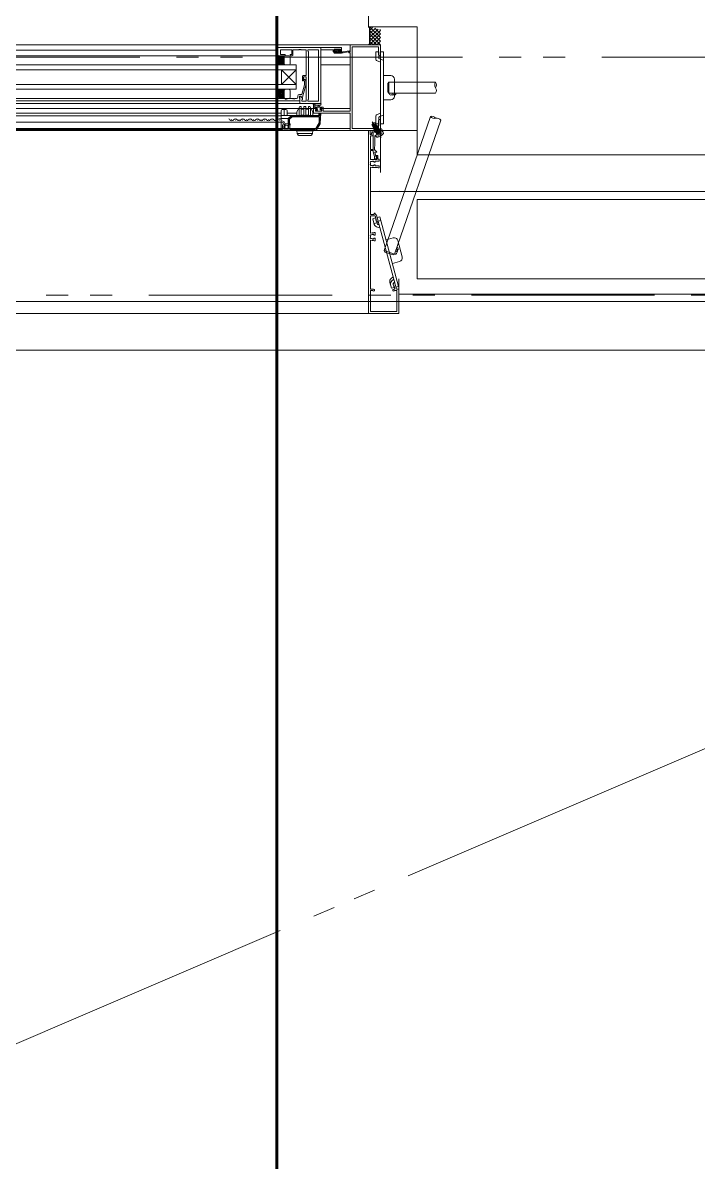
# Model space of a CAD drawing. Units: millimetres at full size. Extents: x -12803 to 120774, y -9413 to 101127.
# Drawn here: x 89306 to 89859, y 18891 to 19825 of the extents above; entities that cross this region are included whole.
import ezdxf

# ---------------------------------------------------------------- set-up
doc = ezdxf.new("R2010")
doc.units = ezdxf.units.MM
doc.header["$LTSCALE"] = 30
doc.linetypes.add('DOUBLE_CHAIN1', pattern=[8.8, 5, -1, 0.6, -0.6, 0.6, -1])
doc.linetypes.add('LONG_DOUBLE_CHAIN', pattern=[21.8, 18, -1, 0.6, -0.6, 0.6, -1])
doc.layers.add('0-0_NoName', color=7, linetype='Continuous')
for name, color, linetype, lineweight in [('0-6_AIHO30-厨房機器LL', 7, 'Continuous', 15), ('1-0_AIHO58-排水寸法・コメント', 1, 'Continuous', 60), ('2-0_通芯', 7, 'DOUBLE_CHAIN1', 15), ('2-1_躯体', 7, 'Continuous', 15), ('2-3_間仕切り', 7, 'Continuous', 15), ('2-A_建具', 7, 'Continuous', 15), ('3-3_AIHO30-厨房機器', 7, 'Continuous', 15), ('3-7_AIHO32-厨房機器補助線', 7, 'LONG_DOUBLE_CHAIN', 15), ('9-1_配管－汚水１：硬質塩ビ管（ＤＶ）', 2, 'Continuous', 30)]:
    doc.layers.add(name, color=color, linetype=linetype, lineweight=lineweight)

# ---------------------------------------------------------------- blocks, each defined once
blk = doc.blocks.new('グループ部品-696')
at = {"layer": '1-0_AIHO58-排水寸法・コメント'}
blk.add_line((89514.36, 14789.91), (89514.36, 26550.76), dxfattribs=at)
blk = doc.blocks.new('グループ部品-697')
at = {"layer": '1-0_AIHO58-排水寸法・コメント'}
blk.add_blockref('グループ部品-696', (0, 0), dxfattribs=at)
blk = doc.blocks.new('グループ部品-732')
at = {"layer": '0-6_AIHO30-厨房機器LL'}
blk.add_line((88969.36, 19556.41), (90719.36, 19556.41), dxfattribs=at)
at = {"layer": '2-0_通芯'}
for p, q in [((75524.36, 19796.41), (120774.36, 19796.41)), ((74361.66, 19601.41), (120774.36, 19601.41))]:
    blk.add_line(p, q, dxfattribs=at)
at = {"layer": '2-1_躯体'}
for p, q in [((89589.36, 19896.41), (89589.36, 19821.41)), ((89589.36, 19821.41), (89629.36, 19821.41)), ((89629.36, 19821.41), (89629.36, 19716.41)), ((89629.36, 19716.41), (90999.36, 19716.41)), ((89629.36, 19679.91), (89629.36, 19614.91))]:
    blk.add_line(p, q, dxfattribs=at)
at = {"layer": '2-3_間仕切り'}
for p, q in [((89590.96, 19686.41), (90969.36, 19686.41)), ((89629.36, 19679.91), (90962.86, 19679.91)), ((89629.36, 19614.91), (90897.86, 19614.91)), ((89614.36, 19602.41), (90885.36, 19602.41)), ((89614.36, 19596.41), (90879.36, 19596.41))]:
    blk.add_line(p, q, dxfattribs=at)
at = {"layer": '2-A_建具'}
for p, q in [((89599.36, 19812.41), (89590.36, 19821.41)), ((89592.7, 19820.76), (89590.36, 19818.41)), ((89595.05, 19820.11), (89590.36, 19815.41)), ((89597.4, 19819.45), (89590.36, 19812.41)), ((89599.36, 19818.41), (89590.36, 19809.41)), ((89599.36, 19809.41), (89590.36, 19818.41)), ((89599.36, 19815.41), (89590.36, 19806.41)), ((89599.36, 19806.41), (89590.36, 19815.41)), ((89596.36, 19806.41), (89590.36, 19812.41)), ((89599.36, 19812.41), (89593.36, 19806.41)), ((89599.36, 19815.41), (89594.51, 19820.26)), ((89599.36, 19818.41), (89598.66, 19819.1)), ((89574.36, 19806.41), (88729.86, 19806.41)), ((89164.36, 19802.21), (89515.36, 19802.21)), ((89515.36, 19804.41), (89567.36, 19804.41)), ((89515.36, 19802.21), (89515.36, 19804.41)), ((89515.36, 19804.41), (89515.36, 19798.11)), ((89517.29, 19802.48), (89526.56, 19802.48)), ((89517.29, 19798.61), (89517.29, 19802.48)), ((89526.56, 19802.48), (89526.56, 19798.61)), ((89527.56, 19802.48), (89532.4, 19802.48)), ((89527.56, 19798.11), (89527.56, 19802.48)), ((89533.31, 19802.48), (89533.4, 19802.48)), ((89534.31, 19802.48), (89538.36, 19802.48)), ((89538.36, 19802.48), (89538.36, 19781.31)), ((89539.86, 19802.48), (89539.86, 19801.41)), ((89548.43, 19802.48), (89539.86, 19802.48)), ((89548.43, 19760.34), (89548.43, 19802.48)), ((89550.36, 19804.41), (89550.36, 19758.41)), ((89550.36, 19802.48), (89560.56, 19802.48)), ((89550.36, 19758.41), (89550.36, 19802.48)), ((89560.56, 19802.48), (89560.56, 19801.11)), ((89561.36, 19802.91), (89566.56, 19802.91)), ((89561.36, 19801.41), (89561.36, 19802.91)), ((89561.66, 19802.05), (89562.42, 19802.81)), ((89561.66, 19802.01), (89561.66, 19802.51)), ((89561.91, 19799.61), (89565.11, 19802.81)), ((89561.96, 19802.81), (89562.46, 19802.81)), ((89562.66, 19802.61), (89564.66, 19802.61)), ((89562.67, 19801.71), (89563.57, 19802.61)), ((89564.86, 19802.81), (89565.46, 19802.81)), ((89565.43, 19801.78), (89566.02, 19802.37)), ((89565.67, 19802.72), (89566.17, 19802.22)), ((89566.56, 19802.91), (89566.56, 19801.41)), ((89567.36, 19801.11), (89567.36, 19804.41)), ((89574.36, 19806.41), (89598.86, 19806.41)), ((89574.36, 19800.91), (89574.36, 19806.41)), ((89575.99, 19804.78), (89575.99, 19738.04)), ((89597.73, 19804.78), (89575.99, 19804.78)), ((89593.36, 19806.41), (89590.36, 19809.41)), ((89599.36, 19809.41), (89596.36, 19806.41)), ((89597.73, 19798.5), (89597.73, 19804.78)), ((89599.36, 19805.91), (89599.36, 19797.91)), ((89515.86, 19797.61), (89164.36, 19797.61)), ((89515.36, 19797.61), (89513.86, 19790.11)), ((89520.36, 19796.42), (89514.04, 19790.11)), ((89520.13, 19797.61), (89514.16, 19791.65)), ((89518.71, 19797.61), (89514.52, 19793.41)), ((89518.08, 19790.11), (89514.56, 19793.63)), ((89519.5, 19790.11), (89514.8, 19794.81)), ((89517.3, 19797.61), (89514.87, 19795.18)), ((89520.36, 19790.67), (89515.03, 19795.99)), ((89515.89, 19797.61), (89515.22, 19796.95)), ((89520.36, 19792.08), (89515.27, 19797.17)), ((89515.36, 19797.61), (89521.36, 19797.61)), ((89520.36, 19795.01), (89515.46, 19790.11)), ((89520.36, 19793.49), (89516.24, 19797.61)), ((89520.36, 19793.6), (89516.87, 19790.11)), ((89521.36, 19798.61), (89517.29, 19798.61)), ((89520.36, 19794.91), (89517.66, 19797.61)), ((89520.36, 19796.32), (89519.07, 19797.61)), ((89520.36, 19790.11), (89520.36, 19797.61)), ((89520.36, 19796.61), (89520.36, 19791.11)), ((89521.36, 19797.61), (89521.36, 19798.61)), ((89524.36, 19797.61), (89521.36, 19797.61)), ((89525.36, 19798.61), (89525.36, 19797.61)), ((89526.56, 19798.61), (89525.36, 19798.61)), ((89525.36, 19797.61), (89527.06, 19797.61)), ((89525.36, 19791.11), (89525.36, 19796.61)), ((89539.86, 19801.41), (89540.29, 19800.98)), ((89540.29, 19800.98), (89540.29, 19761.84)), ((89561.06, 19800.61), (89562.76, 19800.61)), ((89562.46, 19801.41), (89561.36, 19801.41)), ((89561.36, 19799.91), (89561.36, 19800.31)), ((89561.38, 19800.42), (89561.54, 19800.59)), ((89561.66, 19799.61), (89567.35, 19799.61)), ((89562.76, 19801.71), (89561.96, 19801.71)), ((89562.46, 19800.61), (89562.46, 19801.41)), ((89562.76, 19800.61), (89562.76, 19801.71)), ((89563.26, 19799.61), (89565.09, 19801.44)), ((89564.61, 19799.61), (89565.61, 19800.61)), ((89565.16, 19801.25), (89565.16, 19800.61)), ((89565.16, 19800.61), (89567.35, 19800.61)), ((89565.46, 19801.41), (89565.46, 19800.61)), ((89566.56, 19801.41), (89565.46, 19801.41)), ((89565.96, 19801.71), (89565.62, 19801.71)), ((89565.95, 19799.61), (89566.95, 19800.61)), ((89567.3, 19799.61), (89567.35, 19799.66)), ((89567.35, 19799.61), (89574.11, 19801.02)), ((89567.35, 19800.61), (89567.44, 19800.62)), ((89567.35, 19799.61), (89567.35, 19800.61)), ((89568.47, 19800.78), (89574.01, 19801.61)), ((89573.36, 19800.91), (89574.36, 19800.91)), ((89573.36, 19799.91), (89573.36, 19800.91)), ((89574.36, 19799.91), (89573.36, 19799.91)), ((89574.36, 19752.14), (89574.36, 19799.91)), ((89595.48, 19800.91), (89597.78, 19800.91)), ((89595.48, 19794.53), (89595.48, 19800.91)), ((89596.11, 19793.61), (89599.28, 19792.32)), ((89598.36, 19797.41), (89597.73, 19798.5)), ((89597.78, 19800.91), (89597.78, 19795.41)), ((89597.78, 19795.41), (89599.28, 19794.8)), ((89598.86, 19797.41), (89598.36, 19797.41)), ((89599.28, 19794.8), (89601.58, 19793.87)), ((89599.35, 19800.91), (89601.65, 19800.91)), ((89599.36, 19741.91), (89599.36, 19800.91)), ((89601.66, 19741.91), (89601.65, 19800.91)), ((88798.36, 19790.11), (89530.36, 19790.11)), ((89530.36, 19786.11), (88798.36, 19786.11)), ((89515.26, 19790.11), (89514.09, 19791.28)), ((89516.67, 19790.11), (89514.33, 19792.45)), ((89520.36, 19792.18), (89518.29, 19790.11)), ((89518.36, 19774.11), (89530.36, 19786.11)), ((89518.36, 19786.11), (89530.36, 19774.11)), ((89518.36, 19774.11), (89518.36, 19786.11)), ((89520.36, 19790.77), (89519.7, 19790.11)), ((89521.36, 19790.11), (89524.36, 19790.11)), ((89530.36, 19790.11), (89530.36, 19770.11)), ((89550.36, 19790.21), (89574.36, 19790.21)), ((88798.36, 19774.11), (89530.36, 19774.11)), ((89535.36, 19780.81), (89535.36, 19777.11)), ((89535.36, 19777.11), (89536.36, 19777.11)), ((89538.36, 19781.31), (89535.86, 19781.31)), ((89536.36, 19780.31), (89538.36, 19780.31)), ((89536.36, 19777.11), (89536.36, 19780.31)), ((89536.96, 19776.96), (89536.53, 19777.39)), ((89536.96, 19773.67), (89536.96, 19776.96)), ((89537.38, 19778.23), (89538.16, 19777.46)), ((89538.16, 19777.46), (89538.16, 19773.51)), ((89538.36, 19780.31), (89538.36, 19760.34)), ((89601.66, 19781.41), (89607.66, 19781.41)), ((89644.36, 19775.91), (89606.16, 19775.91)), ((89606.16, 19766.91), (89606.16, 19775.91)), ((89610.66, 19764.41), (89610.66, 19778.41)), ((88798.36, 19770.11), (89530.36, 19770.11)), ((89515.36, 19762.61), (89513.86, 19770.11)), ((89520.36, 19763.8), (89514.04, 19770.11)), ((89515.26, 19770.11), (89514.09, 19768.94)), ((89520.13, 19762.61), (89514.16, 19768.58)), ((89516.67, 19770.11), (89514.33, 19767.77)), ((89518.71, 19762.61), (89514.52, 19766.81)), ((89518.08, 19770.11), (89514.56, 19766.59)), ((89519.5, 19770.11), (89514.8, 19765.41)), ((89517.3, 19762.61), (89514.87, 19765.04)), ((89520.36, 19769.55), (89515.03, 19764.23)), ((89520.36, 19768.14), (89515.27, 19763.05)), ((89520.36, 19765.21), (89515.46, 19770.11)), ((89520.36, 19766.73), (89516.24, 19762.61)), ((89520.36, 19766.62), (89516.87, 19770.11)), ((89520.36, 19765.31), (89517.66, 19762.61)), ((89520.36, 19768.04), (89518.29, 19770.11)), ((89520.36, 19769.45), (89519.7, 19770.11)), ((89520.36, 19770.11), (89520.36, 19762.61)), ((89520.36, 19763.61), (89520.36, 19769.11)), ((89521.36, 19770.11), (89524.36, 19770.11)), ((89525.36, 19769.11), (89525.36, 19763.61)), ((89533.06, 19765.91), (89534.88, 19765.91)), ((89534.88, 19765.91), (89536.96, 19773.67)), ((89538.16, 19773.51), (89535.55, 19763.78)), ((89606.16, 19766.91), (89605.16, 19767.91)), ((89644.36, 19766.91), (89606.16, 19766.91)), ((89533.36, 19760.61), (88795.36, 19760.61)), ((88807.36, 19762.61), (89521.36, 19762.61)), ((89164.36, 19758.41), (89533.66, 19758.41)), ((89550.36, 19758.41), (89164.36, 19758.41)), ((89515.89, 19762.61), (89515.22, 19763.27)), ((89515.36, 19760.61), (89515.36, 19762.11)), ((89520.36, 19763.9), (89519.07, 19762.61)), ((89521.36, 19762.61), (89521.36, 19761.91)), ((89524.36, 19762.61), (89521.36, 19762.61)), ((89521.36, 19761.91), (89522.36, 19761.91)), ((89522.36, 19761.91), (89524.28, 19762.61)), ((89524.28, 19762.61), (89527.4, 19762.61)), ((89528.13, 19762.49), (89528.31, 19762.61)), ((89528.31, 19762.61), (89528.4, 19762.61)), ((89529.31, 19762.61), (89530.56, 19762.61)), ((89530.86, 19751.68), (89533.36, 19756.01)), ((89531.56, 19763.61), (89531.56, 19764.41)), ((89534.16, 19764.61), (89532.86, 19764.61)), ((89532.86, 19764.61), (89532.86, 19762.81)), ((89533.36, 19764.61), (89533.36, 19758.41)), ((89550.36, 19758.41), (89533.36, 19758.41)), ((89533.36, 19756.01), (89534.26, 19756.01)), ((89535.29, 19762.65), (89534.16, 19764.61)), ((89534.26, 19749.01), (89534.26, 19756.01)), ((89535.07, 19763.41), (89534.85, 19763.41)), ((89534.86, 19761.41), (89535.29, 19761.84)), ((89534.86, 19760.34), (89534.86, 19761.41)), ((89538.36, 19760.34), (89534.86, 19760.34)), ((89535.29, 19761.84), (89535.29, 19762.65)), ((89536.56, 19749.01), (89536.56, 19756.01)), ((89536.56, 19756.01), (89538.16, 19756.01)), ((89538.16, 19749.01), (89538.16, 19756.01)), ((89540.29, 19761.84), (89539.86, 19761.41)), ((89539.86, 19761.41), (89539.86, 19760.34)), ((89539.86, 19760.34), (89548.43, 19760.34)), ((89540.46, 19749.01), (89540.46, 19756.01)), ((89540.46, 19756.01), (89541.36, 19756.01)), ((89543.86, 19751.68), (89541.36, 19756.01)), ((89544.36, 19754.71), (89544.36, 19757.39)), ((89544.36, 19755.61), (89551.96, 19755.61)), ((89545.56, 19756.79), (89545.56, 19755.61)), ((89550.08, 19757.21), (89546.12, 19757.21)), ((89548.06, 19755.61), (89548.16, 19756.75)), ((89549.26, 19755.61), (89549.15, 19756.75)), ((89601.66, 19761.41), (89607.66, 19761.41)), ((88781.56, 19754.41), (89544.36, 19754.41)), ((88810.86, 19750.51), (89517.86, 19750.51)), ((88810.86, 19748.51), (89517.86, 19748.51)), ((89517.86, 19752.51), (89517.86, 19736.41)), ((89517.86, 19748.71), (89548.86, 19748.71)), ((89523.76, 19746.11), (89517.86, 19746.11)), ((89518.86, 19753.51), (89521.86, 19753.51)), ((89520.36, 19753.51), (89520.36, 19748.71)), ((89522.86, 19752.51), (89522.86, 19748.71)), ((89530.86, 19750.51), (89522.86, 19750.51)), ((89530.86, 19751.68), (89530.86, 19748.71)), ((89532.76, 19748.71), (89532.76, 19754.97)), ((89534.26, 19753.91), (89536.56, 19753.91)), ((89536.56, 19749.01), (89534.26, 19749.01)), ((89538.16, 19753.91), (89540.46, 19753.91)), ((89538.16, 19749.01), (89540.46, 19749.01)), ((89541.96, 19754.97), (89541.96, 19748.71)), ((89543.86, 19751.68), (89543.86, 19748.71)), ((89574.36, 19750.51), (89543.86, 19750.51)), ((89547.16, 19754.41), (89544.36, 19754.41)), ((89544.36, 19750.51), (89544.36, 19754.41)), ((89545.06, 19748.51), (89545.06, 19748.71)), ((89547.46, 19754.61), (89545.46, 19754.61)), ((89545.99, 19753.61), (89545.99, 19752.14)), ((89547.16, 19753.61), (89545.99, 19753.61)), ((89545.99, 19752.14), (89551.26, 19752.14)), ((89546.94, 19752.2), (89546.44, 19752.7)), ((89546.66, 19753.21), (89546.99, 19753.21)), ((89547.16, 19754.41), (89547.16, 19753.61)), ((89547.76, 19752.11), (89547.16, 19752.11)), ((89547.46, 19753.67), (89547.46, 19754.61)), ((89550.06, 19752.31), (89547.96, 19752.31)), ((89548.86, 19748.59), (89548.86, 19750.51)), ((89549.86, 19754.61), (89549.86, 19753.21)), ((89551.16, 19754.61), (89549.86, 19754.61)), ((89549.86, 19753.21), (89550.76, 19753.21)), ((89549.93, 19742.29), (89550.36, 19750.51)), ((89574.36, 19754.41), (89550.16, 19754.41)), ((89550.16, 19753.61), (89550.16, 19754.41)), ((89551.26, 19753.61), (89550.16, 19753.61)), ((89550.76, 19752.11), (89550.26, 19752.11)), ((89551.06, 19752.91), (89551.06, 19752.41)), ((89551.26, 19752.14), (89551.26, 19753.61)), ((89552.26, 19755.31), (89552.26, 19754.71)), ((89552.46, 19753.91), (89552.46, 19752.14)), ((89552.46, 19752.14), (89574.36, 19752.14)), ((89574.36, 19736.41), (89574.36, 19750.51)), ((89595.48, 19748.29), (89595.48, 19741.91)), ((89596.11, 19749.21), (89599.28, 19750.5)), ((89597.78, 19747.41), (89599.28, 19748.02)), ((89597.78, 19741.91), (89597.78, 19747.41)), ((89599.28, 19748.02), (89601.58, 19748.95)), ((89640.1, 19747.87), (89602.3, 19638.07)), ((88754.36, 19738.04), (89574.36, 19738.04)), ((88810.46, 19743.21), (89518.26, 19743.21)), ((89477.42, 19745.47), (89477.62, 19745.47)), ((89480.42, 19744.71), (89480.62, 19744.71)), ((89483.42, 19745.47), (89483.62, 19745.47)), ((89486.42, 19744.71), (89486.62, 19744.71)), ((89489.42, 19745.47), (89489.62, 19745.47)), ((89492.42, 19744.71), (89492.62, 19744.71)), ((89495.42, 19745.47), (89495.62, 19745.47)), ((89498.42, 19744.71), (89498.62, 19744.71)), ((89501.42, 19745.47), (89501.62, 19745.47)), ((89504.42, 19744.71), (89504.62, 19744.71)), ((89507.42, 19745.47), (89507.62, 19745.47)), ((89510.42, 19744.71), (89510.62, 19744.71)), ((89513.42, 19745.47), (89513.62, 19745.47)), ((89516.42, 19744.71), (89516.62, 19744.71)), ((89517.86, 19744.21), (89518.36, 19744.21)), ((89519.63, 19741.92), (89519.06, 19740.51)), ((89520.8, 19740.25), (89520.37, 19740.68)), ((89520.66, 19741.18), (89520.9, 19741.12)), ((89523.83, 19741.92), (89521.11, 19741.92)), ((89523.76, 19737.71), (89523.76, 19740.71)), ((89525.26, 19741.73), (89525.26, 19740.78)), ((89546.94, 19736.91), (89549.79, 19741.84)), ((89575.99, 19738.04), (89597.73, 19738.04)), ((89592.13, 19740.97), (89592.93, 19742.6)), ((89592.49, 19740.95), (89593.11, 19742.28)), ((89595.87, 19737.79), (89592.59, 19743.48)), ((89592.93, 19742.6), (89593.19, 19742.75)), ((89593.11, 19742.28), (89592.93, 19742.6)), ((89593.81, 19741.37), (89593.19, 19742.75)), ((89594.99, 19742.62), (89593.19, 19742.75)), ((89593.28, 19738.99), (89593.54, 19739.14)), ((89593.32, 19739.01), (89593.72, 19738.33)), ((89593.99, 19738.36), (89593.5, 19737.95)), ((89593.59, 19737.79), (89593.5, 19737.95)), ((89593.59, 19737.79), (89594.08, 19738.21)), ((89593.59, 19737.79), (89594.02, 19737.79)), ((89593.81, 19741.37), (89594.52, 19738.42)), ((89596.93, 19739.93), (89593.85, 19737.34)), ((89593.85, 19737.34), (89594.07, 19737.72)), ((89593.94, 19737.19), (89593.85, 19737.34)), ((89593.94, 19737.19), (89597.01, 19739.77)), ((89593.94, 19737.19), (89594.37, 19737.19)), ((89596.44, 19740), (89594.02, 19737.79)), ((89594.02, 19737.79), (89594.07, 19737.72)), ((89594.07, 19737.72), (89596.49, 19739.93)), ((89597.28, 19739.32), (89594.2, 19736.73)), ((89594.2, 19736.73), (89594.42, 19737.11)), ((89594.25, 19739.55), (89596.14, 19740.64)), ((89594.29, 19736.58), (89597.36, 19739.17)), ((89596.79, 19739.39), (89594.37, 19737.19)), ((89594.37, 19737.19), (89594.42, 19737.11)), ((89594.39, 19738.94), (89596.14, 19740.53)), ((89594.42, 19737.11), (89596.84, 19739.32)), ((89596.58, 19740.53), (89594.44, 19738.74)), ((89594.48, 19738.55), (89596.66, 19740.38)), ((89597.63, 19738.71), (89594.55, 19736.13)), ((89594.61, 19741.37), (89595.03, 19742.55)), ((89594.64, 19735.98), (89597.71, 19738.56)), ((89597.14, 19738.79), (89594.72, 19736.58)), ((89594.77, 19736.51), (89597.19, 19738.71)), ((89597.98, 19738.11), (89594.9, 19735.52)), ((89596.14, 19740.64), (89594.99, 19742.62)), ((89594.99, 19735.37), (89598.06, 19737.96)), ((89597.49, 19738.18), (89595.07, 19735.98)), ((89595.12, 19735.9), (89597.54, 19738.11)), ((89597.84, 19737.58), (89595.42, 19735.37)), ((89595.48, 19741.91), (89597.78, 19741.91)), ((89598.68, 19736.89), (89595.6, 19734.31)), ((89595.82, 19734.69), (89598.24, 19736.89)), ((89596.09, 19740.61), (89596.14, 19740.53)), ((89596.58, 19740.53), (89596.14, 19740.53)), ((89596.37, 19736.92), (89596.97, 19735.88)), ((89596.66, 19740.38), (89596.44, 19740)), ((89596.44, 19740), (89596.49, 19739.93)), ((89596.93, 19739.93), (89596.49, 19739.93)), ((89596.66, 19740.38), (89596.58, 19740.53)), ((89597.01, 19739.77), (89596.79, 19739.39)), ((89596.79, 19739.39), (89596.84, 19739.32)), ((89597.28, 19739.32), (89596.84, 19739.32)), ((89597.01, 19739.77), (89596.93, 19739.93)), ((89597.36, 19739.17), (89597.14, 19738.79)), ((89597.14, 19738.79), (89597.19, 19738.71)), ((89597.63, 19738.71), (89597.19, 19738.71)), ((89597.36, 19739.17), (89597.28, 19739.32)), ((89597.71, 19738.56), (89597.49, 19738.18)), ((89597.49, 19738.18), (89597.54, 19738.11)), ((89597.98, 19738.11), (89597.54, 19738.11)), ((89597.71, 19738.56), (89597.63, 19738.71)), ((89597.73, 19744.32), (89598.36, 19745.41)), ((89597.73, 19738.04), (89597.73, 19744.32)), ((89598.06, 19737.96), (89597.84, 19737.58)), ((89597.84, 19737.58), (89597.89, 19737.5)), ((89598.33, 19737.5), (89597.89, 19737.5)), ((89598.06, 19737.96), (89597.98, 19738.11)), ((89598.19, 19736.97), (89598.24, 19736.89)), ((89598.68, 19736.89), (89598.24, 19736.89)), ((89598.36, 19745.41), (89598.86, 19745.41)), ((89598.76, 19736.74), (89598.68, 19736.89)), ((89599.36, 19744.91), (89599.36, 19741.87)), ((89599.36, 19741.91), (89601.66, 19741.91)), ((89599.36, 19740.95), (89599.36, 19740.87)), ((89599.36, 19739.95), (89599.36, 19736.41)), ((89600.14, 19737.81), (89599.36, 19737.81)), ((89601.27, 19735.87), (89600.14, 19737.81)), ((89648.61, 19744.95), (89610.81, 19635.15)), ((89574.36, 19736.41), (88729.86, 19736.41)), ((88782.73, 19736.61), (89545.98, 19736.61)), ((89530.86, 19736.21), (89543.86, 19736.21)), ((89530.86, 19736.21), (89530.97, 19734)), ((89543.72, 19733.91), (89530.99, 19733.91)), ((89531.91, 19732.62), (89531.03, 19733.84)), ((89542.4, 19732.41), (89532.31, 19732.41)), ((89532.76, 19736.21), (89532.76, 19736.41)), ((89533.26, 19736.21), (89533.26, 19736.41)), ((89541.46, 19736.21), (89541.46, 19736.41)), ((89541.96, 19736.41), (89541.96, 19736.21)), ((89542.81, 19732.62), (89543.68, 19733.84)), ((89543.86, 19736.21), (89543.74, 19734)), ((89629.36, 19736.41), (89574.36, 19736.41)), ((89589.36, 19736.41), (89589.36, 19586.91)), ((89590.86, 19736.41), (89590.86, 19733.01)), ((89591.98, 19733.01), (89590.86, 19733.01)), ((89590.96, 19731.91), (89593.03, 19731.91)), ((89590.96, 19720.91), (89590.96, 19731.91)), ((89591.85, 19733.62), (89592.13, 19735.21)), ((89592.26, 19734.6), (89591.98, 19733.01)), ((89592.13, 19735.21), (89593.26, 19735.21)), ((89593.03, 19731.91), (89593.25, 19734.47)), ((89593.26, 19735.21), (89593.26, 19726.87)), ((89594.73, 19734.98), (89593.91, 19736.41)), ((89594.29, 19736.58), (89594.2, 19736.73)), ((89594.29, 19736.58), (89594.72, 19736.58)), ((89594.55, 19736.13), (89594.77, 19736.51)), ((89594.64, 19735.98), (89594.55, 19736.13)), ((89594.64, 19735.98), (89595.07, 19735.98)), ((89594.72, 19736.58), (89594.77, 19736.51)), ((89597.2, 19736.41), (89594.73, 19734.98)), ((89594.76, 19732.11), (89597.66, 19733.79)), ((89594.76, 19723.41), (89594.76, 19732.11)), ((89594.9, 19735.52), (89595.12, 19735.9)), ((89594.99, 19735.37), (89594.9, 19735.52)), ((89594.99, 19735.37), (89595.42, 19735.37)), ((89595.03, 19732.26), (89601.09, 19735.76)), ((89595.03, 19732.26), (89595.67, 19731.34)), ((89595.07, 19735.98), (89595.12, 19735.9)), ((89595.34, 19734.76), (89595.77, 19734.76)), ((89595.42, 19735.37), (89595.47, 19735.29)), ((89595.6, 19734.31), (89595.82, 19734.69)), ((89595.69, 19734.16), (89595.6, 19734.31)), ((89595.69, 19734.16), (89596.12, 19734.16)), ((89595.77, 19734.76), (89595.82, 19734.69)), ((89599.03, 19736.29), (89595.95, 19733.7)), ((89595.95, 19733.7), (89596.17, 19734.08)), ((89595.99, 19733.63), (89595.95, 19733.7)), ((89595.99, 19733.63), (89599.42, 19735.61)), ((89598.54, 19736.36), (89596.12, 19734.16)), ((89596.12, 19734.16), (89596.17, 19734.08)), ((89596.17, 19734.08), (89598.59, 19736.29)), ((89596.31, 19733.58), (89596.21, 19733.75)), ((89597.47, 19735.02), (89599.93, 19730.76)), ((89597.66, 19733.79), (89597.76, 19733.99)), ((89597.76, 19733.99), (89598.24, 19734.26)), ((89597.88, 19734.72), (89598.94, 19735.68)), ((89598.24, 19734.26), (89598.46, 19734.25)), ((89598.46, 19734.25), (89601.27, 19735.87)), ((89598.54, 19736.36), (89598.59, 19736.29)), ((89599.03, 19736.29), (89598.59, 19736.29)), ((89598.89, 19735.76), (89598.94, 19735.68)), ((89599.38, 19735.68), (89598.94, 19735.68)), ((89599.3, 19735.31), (89599.2, 19735.48)), ((89599.36, 19734.41), (89599.36, 19701.91)), ((89601.09, 19735.76), (89601.56, 19734.74)), ((89592.76, 19720.91), (89590.96, 19720.91)), ((89590.96, 19719.91), (89592.76, 19719.91)), ((89590.96, 19712.51), (89590.96, 19719.91)), ((89593.26, 19726.87), (89593.38, 19726.69)), ((89593.38, 19726.14), (89593.26, 19725.95)), ((89593.26, 19725.95), (89593.26, 19718.9)), ((89593.26, 19718.9), (89594.26, 19715.17)), ((89593.38, 19726.69), (89593.38, 19726.14)), ((89594.46, 19723.11), (89594.76, 19723.41)), ((89594.46, 19720.71), (89594.46, 19723.11)), ((89594.6, 19718.51), (89595.66, 19718.51)), ((89595.51, 19715.12), (89594.6, 19718.51)), ((89596.16, 19712.51), (89590.96, 19712.51)), ((89591.07, 19709.56), (89591.03, 19709.71)), ((89591.03, 19708.91), (89591.07, 19709.06)), ((89591.86, 19710.89), (89592.01, 19710.9)), ((89592.66, 19711.1), (89592.77, 19711.15)), ((89593.56, 19711.01), (89593.65, 19710.92)), ((89594.26, 19715.17), (89594.26, 19713.21)), ((89594.42, 19710.46), (89594.56, 19710.46)), ((89594.96, 19710.89), (89595.25, 19711.21)), ((89595.19, 19712.96), (89596.31, 19714.9)), ((89595.25, 19711.21), (89598.16, 19711.21)), ((89596.31, 19714.9), (89595.51, 19715.12)), ((89595.76, 19715.81), (89595.76, 19715.31)), ((89597.16, 19715.81), (89595.76, 19715.81)), ((89595.76, 19715.31), (89596.16, 19714.74)), ((89596.16, 19714.74), (89596.16, 19712.51)), ((89597.16, 19712.81), (89597.16, 19715.81)), ((89598.16, 19712.81), (89597.16, 19712.81)), ((89598.16, 19711.21), (89598.16, 19712.81)), ((89590.96, 19706.2), (89591.39, 19706.46)), ((89590.96, 19668.21), (89590.96, 19706.2)), ((89592.01, 19707.72), (89591.86, 19707.74)), ((89592.77, 19707.47), (89592.66, 19707.52)), ((89592.86, 19706.11), (89596.94, 19706.11)), ((89593.65, 19707.7), (89593.56, 19707.61)), ((89594.56, 19708.16), (89594.42, 19708.16)), ((89595.25, 19707.41), (89594.96, 19707.73)), ((89598.16, 19707.41), (89595.25, 19707.41)), ((89596.94, 19706.11), (89597.46, 19705.81)), ((89597.46, 19705.81), (89598.16, 19705.81)), ((89598.16, 19705.81), (89598.16, 19707.41)), ((89598.16, 19686.61), (89598.36, 19686.41)), ((89590.96, 19652.52), (89590.96, 19665.91)), ((89594.06, 19667.71), (89591.46, 19667.71)), ((89591.46, 19666.41), (89595.04, 19666.41)), ((89592.95, 19664.15), (89595.17, 19664.75)), ((89594.2, 19659.49), (89592.95, 19664.15)), ((89594.06, 19668.71), (89594.06, 19667.71)), ((89594.96, 19668.71), (89594.06, 19668.71)), ((89594.96, 19668.01), (89594.96, 19668.71)), ((89595.23, 19667.71), (89594.96, 19668.01)), ((89595.04, 19666.41), (89595.8, 19663.57)), ((89596.42, 19660.08), (89595.17, 19664.75)), ((89595.8, 19663.57), (89595.51, 19663.08)), ((89595.51, 19663.08), (89595.71, 19662.35)), ((89595.71, 19662.35), (89596.56, 19661.5)), ((89612.36, 19606.41), (89596.13, 19666.97)), ((89596.62, 19665.14), (89598.84, 19665.73)), ((89597.44, 19662.07), (89599.66, 19662.67)), ((89614.11, 19608.74), (89598.84, 19665.73)), ((89594.26, 19652.91), (89593.97, 19652.71)), ((89594, 19660.24), (89596.22, 19660.83)), ((89594.96, 19652.91), (89594.26, 19652.91)), ((89594.96, 19650.96), (89594.96, 19652.91)), ((89597.69, 19661.16), (89596.05, 19661.46)), ((89596.56, 19661.5), (89597.53, 19661.76)), ((89596.81, 19657.09), (89598.87, 19656.73)), ((89598.22, 19659.18), (89597.21, 19659.36)), ((89591.39, 19652.26), (89590.96, 19652.52)), ((89590.96, 19646.3), (89591.39, 19646.56)), ((89590.96, 19606.91), (89590.96, 19646.3)), ((89591.07, 19649.66), (89591.03, 19649.81)), ((89591.03, 19649.01), (89591.07, 19649.16)), ((89591.86, 19650.99), (89592.01, 19651)), ((89592.01, 19647.82), (89591.86, 19647.84)), ((89592.66, 19651.2), (89592.77, 19651.25)), ((89592.77, 19647.57), (89592.66, 19647.62)), ((89593.56, 19651.11), (89593.65, 19651.02)), ((89593.65, 19647.8), (89593.56, 19647.71)), ((89593.97, 19652.71), (89593.62, 19652.52)), ((89593.62, 19646.3), (89593.97, 19646.11)), ((89593.97, 19646.11), (89594.26, 19645.91)), ((89594.26, 19645.91), (89594.96, 19645.91)), ((89594.42, 19650.56), (89594.56, 19650.56)), ((89594.56, 19648.26), (89594.42, 19648.26)), ((89594.96, 19645.91), (89594.96, 19647.86)), ((89609.68, 19648.45), (89603.89, 19646.9)), ((89616.98, 19632.81), (89613.36, 19646.33)), ((89610.81, 19635.15), (89602.3, 19638.07)), ((89610.81, 19635.15), (89609.54, 19634.53)), ((89614.86, 19629.13), (89609.06, 19627.58)), ((89608.04, 19615.21), (89609.64, 19616.56)), ((89593.61, 19606.41), (89591.46, 19606.41)), ((89606.97, 19611.83), (89608.22, 19607.17)), ((89608.22, 19607.17), (89610.44, 19607.76)), ((89608.55, 19613.21), (89610.17, 19614.58)), ((89610.02, 19611.27), (89609.71, 19610.11)), ((89609.71, 19610.11), (89609.9, 19609.38)), ((89609.72, 19610.44), (89610.44, 19607.76)), ((89609.9, 19609.38), (89610.39, 19609.09)), ((89610.98, 19611.53), (89610.02, 19611.27)), ((89610.82, 19612.12), (89610.04, 19611.46)), ((89611.11, 19606.41), (89610.11, 19606.41)), ((89610.39, 19609.09), (89611.11, 19606.41)), ((89611.89, 19608.15), (89614.11, 19608.74)), ((89613.86, 19606.41), (89612.36, 19606.41)), ((89614.36, 19586.91), (89614.36, 19614.91)), ((89590.96, 19601.91), (89590.96, 19604.71)), ((89590.98, 19601.79), (89590.96, 19601.91)), ((89590.96, 19600.91), (89590.98, 19601.03)), ((89590.96, 19591.91), (89590.96, 19600.91)), ((89591.46, 19605.21), (89592.87, 19605.21)), ((89592.87, 19605.21), (89593.08, 19605.12)), ((89610.63, 19605.12), (89610.84, 19605.21)), ((89610.84, 19605.21), (89612.26, 19605.21)), ((89612.76, 19601.91), (89612.73, 19601.79)), ((89612.73, 19601.03), (89612.76, 19600.91)), ((89612.76, 19604.71), (89612.76, 19601.91)), ((89612.76, 19600.91), (89612.76, 19591.91)), ((89590.98, 19591.79), (89590.96, 19591.91)), ((89590.96, 19590.91), (89590.98, 19591.03)), ((89590.96, 19588.51), (89590.96, 19590.91)), ((89595.36, 19588.01), (89591.46, 19588.01)), ((89595.47, 19588.03), (89595.36, 19588.01)), ((89596.36, 19588.01), (89596.24, 19588.03)), ((89607.36, 19588.01), (89596.36, 19588.01)), ((89607.47, 19588.03), (89607.36, 19588.01)), ((89608.36, 19588.01), (89608.24, 19588.03)), ((89612.26, 19588.01), (89608.36, 19588.01)), ((89612.76, 19591.91), (89612.73, 19591.79)), ((89612.73, 19591.03), (89612.76, 19590.91)), ((89612.76, 19590.91), (89612.76, 19588.51)), ((89613.86, 19586.41), (86934.86, 19586.41)), ((89589.36, 19586.91), (89589.86, 19586.41))]:
    blk.add_line(p, q, dxfattribs=at)
for points in [[(89589.36, 19806.41), (89590.36, 19807.41), (89590.36, 19820.41), (89589.36, 19821.41)], [(89605.16, 19767.91), (89605.16, 19774.91), (89606.16, 19775.91)], [(89523.76, 19742.12), (89523.76, 19746.11), (89526.36, 19748.71)], [(89548.96, 19750.51), (89548.96, 19748.51), (89526.46, 19748.51), (89523.96, 19746.01), (89523.96, 19741.88), (89524.41, 19741.34)], [(89546.33, 19738.01), (89548.96, 19742.57), (89548.96, 19747.61), (89526.83, 19747.61), (89524.86, 19745.64), (89524.86, 19742.21), (89525.26, 19741.73)], [(89546.84, 19737.11), (89549.86, 19742.33), (89549.86, 19750.51)], [(89519.06, 19740.51), (89519.06, 19737.51), (88809.66, 19737.51)], [(89523.96, 19740.71), (89523.96, 19737.71), (89520.16, 19737.71), (89520.16, 19739.91), (89520.66, 19739.91)], [(89521.16, 19741.41), (89521.16, 19741.11), (89520.36, 19741.11), (89520.36, 19738.21)], [(89524.06, 19741.01), (89524.26, 19741.01), (89524.26, 19741.41), (89523.83, 19741.92)], [(89525.06, 19740.44), (89525.06, 19737.51), (89545.46, 19737.51)], [(89593.28, 19738.99), (89592.13, 19740.97), (89592.49, 19740.95)], [(89593.11, 19742.28), (89594.06, 19738.23), (89592.49, 19740.95)], [(89593.5, 19737.95), (89593.72, 19738.33), (89593.91, 19738.5)], [(89593.76, 19741.46), (89594.61, 19741.37), (89595.43, 19740.23)], [(89595.34, 19734.76), (89598.41, 19737.35), (89598.33, 19737.5), (89595.25, 19734.91)], [(89595.34, 19734.76), (89595.25, 19734.91), (89595.47, 19735.29), (89597.89, 19737.5)], [(89598.41, 19737.35), (89598.19, 19736.97), (89595.77, 19734.76)], [(89595.69, 19734.16), (89598.76, 19736.74), (89598.54, 19736.36)], [(89596.42, 19733.87), (89599.11, 19736.14), (89599.03, 19736.29)], [(89597.46, 19730.94), (89597.34, 19732.96), (89598.03, 19734.06)], [(89599.11, 19736.14), (89598.89, 19735.76), (89597.53, 19734.52)], [(89601.01, 19732.99), (89599.32, 19734.11), (89598.03, 19734.06)], [(89599.42, 19735.61), (89599.38, 19735.68), (89598.99, 19735.36)], [(89609.54, 19634.53), (89602.92, 19636.8), (89602.3, 19638.07)]]:
    blk.add_lwpolyline(points, dxfattribs=at)
blk.add_circle((89522.31, 19739.19), 1.45, dxfattribs=at)
for centre, radius, start, end in [((89532.4, 19802.68), 0.2, 270, 336.42182), ((89532.86, 19802.48), 0.3, 23.57818, 156.42182), ((89533.31, 19802.68), 0.2, 203.57818, 270), ((89533.4, 19802.68), 0.2, 270, 336.42182), ((89533.86, 19802.48), 0.3, 23.57818, 156.42182), ((89534.31, 19802.68), 0.2, 203.57818, 270), ((89561.96, 19802.51), 0.3, 90, 180), ((89562.46, 19802.61), 0.2, 0, 90), ((89564.86, 19802.61), 0.2, 90, 180), ((89565.46, 19802.51), 0.3, 45, 90), ((89565.96, 19802.01), 0.3, 270, 45), ((89598.86, 19805.91), 0.5, 0, 90), ((89515.86, 19798.11), 0.5, 180, 270), ((89521.36, 19796.61), 1, 90.0001, 180.0001), ((89524.36, 19796.61), 1, 0.0001, 90.0001), ((89527.06, 19798.11), 0.5, 270, 0), ((89561.06, 19801.11), 0.5, 180, 270), ((89561.66, 19800.31), 0.3, 90, 180), ((89561.66, 19799.91), 0.3, 180, 270), ((89561.96, 19802.01), 0.3, 180, 270), ((89565.16, 19801.71), 0.25, 33.05573, 236.94427), ((89564.86, 19801.25), 0.3, 0, 56.94427), ((89565.62, 19802.01), 0.3, 213.05573, 270), ((89566.86, 19801.11), 0.5, 270, 0), ((89567.49, 19800.33), 0.3, 39.19754, 99.19754), ((89567.95, 19800.71), 0.3, 219.19754, 338.44936), ((89568.51, 19800.49), 0.3, 98.44936, 158.44936), ((89574.05, 19801.31), 0.3, 281.74981, 98.44936), ((89596.48, 19794.53), 1, 180, 248.00217), ((89598.86, 19797.91), 0.5, 270, 0), ((89521.36, 19791.11), 1, 180.0001, 270.0001), ((89524.36, 19791.11), 1, 270.0001, 0.0001), ((89535.86, 19780.81), 0.5, 90, 180), ((89536.96, 19777.81), 0.6, 45, 225), ((89607.66, 19778.41), 3, 0.00122, 90.00127), ((89647.66, 19773.66), 4, 145.77113, 214.22887), ((89641.05, 19773.66), 4, 325.77113, 34.22887), ((89521.36, 19769.11), 1, 89.9999, 179.9999), ((89524.36, 19769.11), 1, 359.9999, 89.9999), ((89533.06, 19764.41), 1.5, 90, 180), ((89607.66, 19766.91), 1.5, 180, 0), ((89609.16, 19766.91), 1.5, 240, 0), ((89610.66, 19766.91), 1.5, 240, 0), ((89641.05, 19769.16), 4, 325.77113, 34.22887), ((89515.86, 19762.11), 0.5, 90, 180), ((89521.36, 19763.61), 1, 179.9999, 269.9999), ((89524.36, 19763.61), 1, 269.9999, 359.9999), ((89527.4, 19762.41), 0.2, 23.57818, 90), ((89527.86, 19762.61), 0.3, 203.57818, 336.42182), ((89528.4, 19762.41), 0.2, 23.57818, 90), ((89528.86, 19762.61), 0.3, 203.57818, 336.42182), ((89529.31, 19762.41), 0.2, 90, 156.42182), ((89530.56, 19763.61), 1, 270, 0), ((89533.06, 19762.81), 0.2, 180, 270), ((89533.06, 19762.31), 0.3, 0, 90), ((89535.07, 19763.91), 0.5, 270, 345), ((89544.36, 19757.91), 0.3, 79.47122, 240), ((89544.06, 19757.39), 0.3, 0, 60), ((89544.47, 19758.5), 0.3, 259.47122, 319.47122), ((89544.92, 19758.11), 0.3, 90, 139.47122), ((89545.56, 19757.31), 0.3, 19.18976, 240), ((89545.26, 19756.79), 0.3, 0, 60), ((89546.12, 19757.51), 0.3, 199.18976, 270.04023), ((89548.66, 19756.71), 0.5, 5.09207, 174.90793), ((89550.08, 19757.81), 0.6, 270.04023, 90.04023), ((89551.96, 19755.31), 0.3, 0, 90), ((89607.66, 19764.41), 3, 270.00155, 0.00122), ((89518.86, 19752.51), 1, 90, 180), ((89521.86, 19752.51), 1, 0, 90), ((89544.66, 19754.71), 0.3, 180, 270), ((89545.26, 19754.61), 0.2, 270, 359.99999), ((89546.66, 19752.91), 0.3, 90, 225), ((89547.16, 19752.41), 0.3, 225, 270), ((89546.99, 19752.91), 0.3, 33.05573, 90), ((89547.46, 19753.21), 0.25, 213.05573, 56.94427), ((89547.76, 19753.67), 0.3, 180, 236.94427), ((89547.76, 19752.31), 0.2, 270, 359.99999), ((89550.26, 19752.31), 0.2, 180, 270), ((89550.76, 19752.91), 0.3, 0, 90), ((89550.76, 19752.41), 0.3, 270, 359.99999), ((89551.36, 19754.61), 0.2, 180, 270), ((89551.96, 19754.71), 0.3, 270, 359.99999), ((89551.96, 19753.91), 0.5, 0, 90), ((89596.48, 19748.29), 1, 112.00335, 180), ((89641.15, 19744.02), 4, 36.77448, 105.23221), ((89643.31, 19750.27), 4, 216.77448, 285.23221), ((89645.41, 19742.55), 4, 36.77448, 105.23221), ((89474.52, 19744.25), 1.72, 29.20254, 71.68503), ((89477.52, 19745.93), 1.72, 209.20254, 330.79746), ((89480.52, 19744.25), 1.72, 29.20254, 150.79746), ((89483.52, 19745.93), 1.72, 209.20254, 330.79746), ((89486.52, 19744.25), 1.72, 29.20254, 150.79746), ((89489.52, 19745.93), 1.72, 209.20254, 330.79746), ((89492.52, 19744.25), 1.72, 29.20254, 150.79746), ((89495.52, 19745.93), 1.72, 209.20254, 330.79746), ((89498.52, 19744.25), 1.72, 29.20254, 150.79746), ((89501.52, 19745.93), 1.72, 209.20254, 330.79746), ((89504.52, 19744.25), 1.72, 29.20254, 150.79746), ((89507.52, 19745.93), 1.72, 209.20254, 330.79746), ((89510.52, 19744.25), 1.72, 29.20254, 150.79746), ((89513.52, 19745.93), 1.72, 209.20254, 330.79746), ((89516.52, 19744.25), 1.72, 38.7592, 150.79746), ((89518.26, 19741.31), 2.9, 0, 90), ((89518.26, 19741.31), 1.9, 43.13227, 90), ((89518.36, 19741.41), 2.8, 0, 90), ((89519.28, 19742.27), 0.5, 315.3428, 43.13227), ((89520.58, 19740.89), 0.3, 75, 225), ((89520.86, 19738.21), 0.5, 180, 270), ((89520.66, 19740.11), 0.2, 270, 45), ((89520.96, 19741.31), 0.2, 255, 0), ((89524.06, 19742.12), 0.3, 180, 220), ((89524.06, 19740.71), 0.3, 90, 180), ((89524.26, 19740.71), 0.3, 90, 180), ((89524.26, 19741.21), 0.2, 270, 40), ((89525.26, 19740.44), 0.2, 120, 180), ((89525.06, 19740.78), 0.2, 300, 0), ((89545.46, 19738.51), 1, 270, 330), ((89545.98, 19737.61), 1, 270, 330), ((89546.08, 19737.41), 1, 270, 330), ((89548.93, 19742.34), 1, 330, 357), ((89594.28, 19738.35), 0.248, 210, 17.19096), ((89598.86, 19744.91), 0.5, 0, 90), ((89598.86, 19736.91), 0.5, 270, 0), ((89599.36, 19741.41), 0.3, 113.57818, 246.42182), ((89599.36, 19740.41), 0.3, 113.57818, 246.42182), ((89599.16, 19741.87), 0.2, 293.57818, 0), ((89599.16, 19740.95), 0.2, 0, 66.42182), ((89599.16, 19740.87), 0.2, 293.57818, 0), ((89599.16, 19739.95), 0.2, 0, 66.42182), ((89531.27, 19734.01), 0.3, 183, 215.71895), ((89532.31, 19732.91), 0.5, 215.71895, 270), ((89542.4, 19732.91), 0.5, 270, 324.28105), ((89543.44, 19734.01), 0.3, 324.28105, 357), ((89591.36, 19733.71), 0.5, 180, 350.00001), ((89592.76, 19734.51), 0.5, 355, 169.99999), ((89596.73, 19732.09), 1.3, 215, 284.11915), ((89595.87, 19733.33), 0.5, 300, 30), ((89594.86, 19739.55), 9, 284.11915, 315.88085), ((89599.74, 19735.56), 0.5, 210, 300), ((89600.38, 19734.19), 1.3, 315.88085, 25), ((89592.76, 19720.41), 0.5, 269.99999, 90.00001), ((89595.66, 19720.71), 1.2, 180.00001, 269.99999), ((89595.66, 19719.01), 0.5, 269.99999, 90.00001), ((89591.63, 19710.17), 0.75, 72.2996, 217.70036), ((89591.63, 19708.45), 0.75, 142.29964, 287.7004), ((89592.86, 19709.31), 1.8, 171.96925, 188.03075), ((89592.86, 19709.31), 1.8, 96.26017, 118.03073), ((89593.12, 19710.79), 0.5, 26.86995, 133.13013), ((89592.86, 19709.31), 1.8, 44.79286, 63.73983), ((89594.42, 19710.86), 0.4, 224.79276, 269.99993), ((89594.76, 19713.21), 0.5, 180, 330.00001), ((89594.56, 19710.86), 0.4, 269.99999, 4.09604), ((89592.86, 19709.31), 3.2, 242.79712, 270.00002), ((89592.86, 19709.31), 1.8, 241.96927, 263.73983), ((89593.12, 19707.83), 0.5, 226.86987, 333.13005), ((89592.86, 19709.31), 1.8, 296.26017, 315.20714), ((89594.42, 19707.76), 0.4, 90.00007, 135.20724), ((89594.56, 19707.76), 0.4, 355.90396, 90.00001), ((89591.46, 19668.21), 0.5, 180.00001, 269.99999), ((89591.46, 19665.91), 0.5, 90.00001, 179.99999), ((89595.16, 19666.71), 1, 15, 85.91475), ((89597.39, 19660.34), 3.3, 195, 260), ((89597.39, 19660.34), 1, 195, 260), ((89591.63, 19650.27), 0.75, 72.2996, 217.70036), ((89591.63, 19648.55), 0.75, 142.29964, 287.7004), ((89592.86, 19649.41), 1.8, 171.96925, 188.03075), ((89592.86, 19649.41), 3.2, 76.21421, 117.20293), ((89592.86, 19649.41), 3.2, 242.7971, 283.78581), ((89592.86, 19649.41), 1.8, 96.26017, 118.03073), ((89592.86, 19649.41), 1.8, 241.96927, 263.73983), ((89593.12, 19650.89), 0.5, 26.86995, 133.13013), ((89593.12, 19647.93), 0.5, 226.86987, 333.13005), ((89592.86, 19649.41), 1.8, 44.79286, 63.73983), ((89592.86, 19649.41), 1.8, 296.26017, 315.20714), ((89594.42, 19650.96), 0.4, 224.79276, 269.99993), ((89594.42, 19647.86), 0.4, 90.00007, 135.20724), ((89594.56, 19650.96), 0.4, 270.00001, 359.99999), ((89594.56, 19647.86), 0.4, 0.00001, 89.99999), ((89610.46, 19645.55), 3, 15, 105), ((89611.3, 19636.56), 1.5, 251.00335, 71.00335), ((89611.79, 19637.98), 1.5, 311.00335, 71.00335), ((89612.28, 19639.4), 1.5, 311.00335, 71.00335), ((89614.08, 19632.03), 3, 285, 15), ((89591.46, 19606.91), 0.5, 180.00001, 269.99999), ((89593.61, 19605.66), 0.75, 225.58467, 89.99998), ((89610.16, 19612.69), 3.3, 130, 195), ((89610.69, 19610.7), 3.3, 130.33088, 195), ((89610.11, 19605.66), 0.75, 90.00002, 314.41533), ((89610.69, 19610.7), 1, 130.33088, 195), ((89613.86, 19605.91), 0.5, 0.00001, 89.99999), ((89591.46, 19604.71), 0.5, 90.00001, 179.99999), ((89590.06, 19601.41), 1, 337.38014, 22.61986), ((89612.26, 19604.71), 0.5, 0.00001, 89.99999), ((89613.66, 19601.41), 1, 157.38014, 202.61986), ((89591.46, 19588.51), 0.5, 180.00001, 269.99999), ((89590.06, 19591.41), 1, 337.38014, 22.61986), ((89595.86, 19587.11), 1, 67.38014, 112.61986), ((89607.86, 19587.11), 1, 67.38014, 112.61986), ((89612.26, 19588.51), 0.5, 270.00001, 359.99999), ((89613.66, 19591.41), 1, 157.38014, 202.61986), ((89613.86, 19586.91), 0.5, 270.00001, 359.99999)]:
    blk.add_arc(centre, radius, start, end, dxfattribs=at)
at = {"layer": '3-3_AIHO30-厨房機器'}
blk.add_lwpolyline([(88969.36, 18846.41), (88969.36, 19596.41), (90719.36, 19596.41)], dxfattribs=at)
at = {"layer": '3-7_AIHO32-厨房機器補助線'}
blk.add_line((90719.36, 19596.41), (88969.36, 18846.41), dxfattribs=at)
blk = doc.blocks.new('グループ部品-763')
at = {"layer": '0-6_AIHO30-厨房機器LL'}
blk.add_line((88969.36, 19556.41), (90719.36, 19556.41), dxfattribs=at)
at = {"layer": '2-0_通芯'}
blk.add_line((75524.36, 19796.41), (120774.36, 19796.41), dxfattribs=at)
at = {"layer": '3-3_AIHO30-厨房機器'}
blk.add_lwpolyline([(88969.36, 18846.41), (88969.36, 19596.41), (90719.36, 19596.41)], dxfattribs=at)
at = {"layer": '3-7_AIHO32-厨房機器補助線'}
blk.add_line((90719.36, 19596.41), (88969.36, 18846.41), dxfattribs=at)

msp = doc.modelspace()

# ---------------------------------------------------------------- block references
at = {"layer": '0-0_NoName'}
for name in ['グループ部品-732', 'グループ部品-763']:
    msp.add_blockref(name, (0, 0), dxfattribs=at)
at = {"layer": '9-1_配管－汚水１：硬質塩ビ管（ＤＶ）'}
msp.add_blockref('グループ部品-697', (0, 0), dxfattribs=at)

doc.saveas('drawing.dxf')
